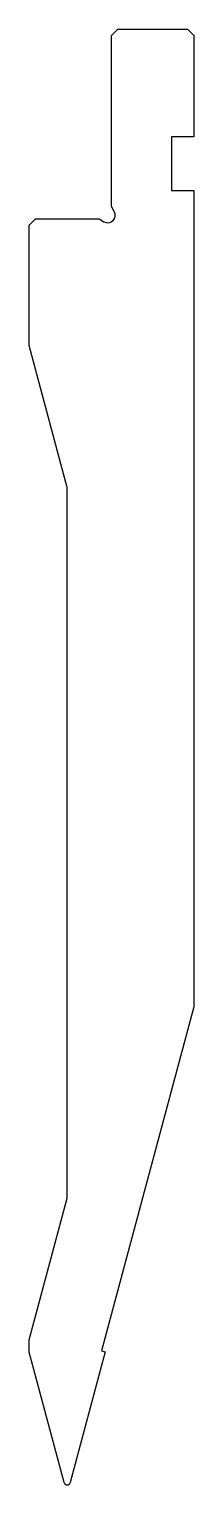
# Model space of a CAD drawing. Header units: millimetres. Extents: x 1512 to 1538, y 1008 to 1238.
import ezdxf

# ---------------------------------------------------------------- set-up
doc = ezdxf.new("R2010")
doc.units = ezdxf.units.MM
doc.layers.add('Default', color=7, linetype='Continuous')

msp = doc.modelspace()

# ---------------------------------------------------------------- linework, layer by layer
at = {"layer": 'Default'}
for p, q in [((1524.93, 1237.01), (1525.93, 1238.01)), ((1525.93, 1238.01), (1536.93, 1238.01)), ((1536.93, 1238.01), (1537.93, 1237.01)), ((1524.93, 1209.97), (1524.93, 1237.01)), ((1537.93, 1237.01), (1537.93, 1221.01)), ((1537.93, 1221.01), (1534.43, 1221.01)), ((1534.43, 1221.01), (1534.43, 1212.51)), ((1534.43, 1212.51), (1537.93, 1212.51)), ((1537.93, 1212.51), (1537.93, 1083.53)), ((1525.37, 1209.21), (1524.93, 1209.97)), ((1511.93, 1207.01), (1512.93, 1208.01)), ((1512.93, 1208.01), (1522.97, 1208.01)), ((1522.97, 1208.01), (1523.73, 1207.57)), ((1511.93, 1188.01), (1511.93, 1207.01)), ((1517.93, 1165.61), (1511.93, 1188.01)), ((1517.93, 1053.32), (1517.93, 1165.61)), ((1537.93, 1083.53), (1523.36, 1029.16)), ((1511.93, 1030.93), (1517.93, 1053.32)), ((1511.93, 1028.97), (1511.93, 1030.93)), ((1517.45, 1008.38), (1511.93, 1028.97)), ((1523.94, 1029.01), (1518.42, 1008.38)), ((1523.36, 1029.16), (1523.94, 1029.01))]:
    msp.add_line(p, q, dxfattribs=at)
for centre, radius, start, end in [((1524.33, 1208.61), 1.2, 240, 30), ((1517.93, 1008.51), 0.5, 194.9999, 344.9999)]:
    msp.add_arc(centre, radius, start, end, dxfattribs=at)

doc.saveas('drawing.dxf')
